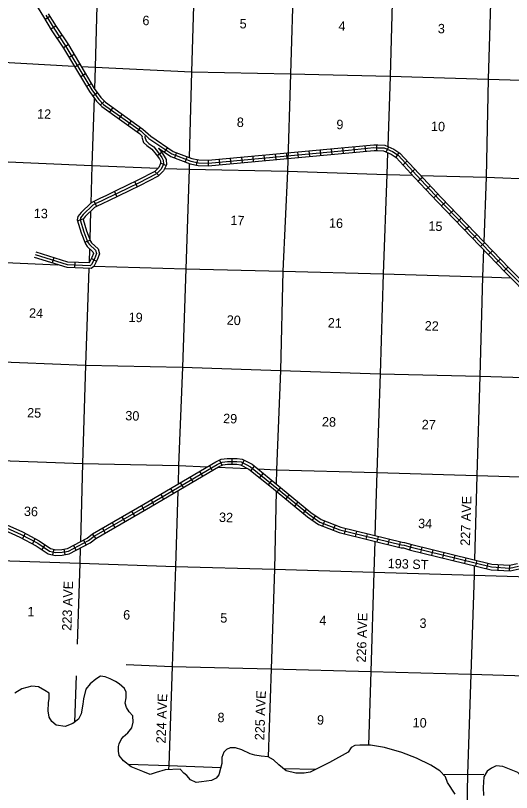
# Model space of a CAD drawing. Extents: x 751126 to 1167965, y 16172416 to 16552059.
# Drawn here: x 950223 to 976475, y 16202719 to 16243865 of the extents above; entities that cross this region are included whole.
import ezdxf

# ---------------------------------------------------------------- set-up
doc = ezdxf.new("R2010")
doc.units = 0
for name, color, linetype in [('L13', 7, 'Continuous'), ('L14', 7, 'Continuous'), ('L2', 7, 'Continuous'), ('L30', 7, 'Continuous'), ('L8', 7, 'Continuous'), ('L9', 7, 'Continuous')]:
    doc.layers.add(name, color=color, linetype=linetype)

msp = doc.modelspace()

# ---------------------------------------------------------------- linework, layer by layer
at = {"layer": 'L13'}
for p, q in [((960930, 16219942), (962516, 16219877)), ((964428, 16203995), (966101, 16203950))]:
    msp.add_line(p, q, dxfattribs=at)
for points in [[(954582, 16246354), (954432, 16241128), (954394, 16239990)], [(959697, 16246150), (959537, 16240891), (959422, 16236351)], [(964939, 16246018), (964772, 16240784), (964615, 16235624), (964380, 16230325), (964254, 16225064), (964037, 16219814), (964021, 16219064)], [(970188, 16245844), (970056, 16240651), (969925, 16236934)], [(975396, 16245688), (975239, 16240503), (975132, 16235301), (975012, 16231888)], [(891550, 16243381), (896769, 16243241), (902003, 16243101), (907268, 16242893), (912543, 16242743), (917810, 16242602), (923059, 16242428), (928182, 16242199), (933463, 16241949), (938754, 16241782), (944011, 16241591), (949227, 16241418), (953334, 16241189)], [(953694, 16241169), (954432, 16241128), (959537, 16240891), (964772, 16240784), (970056, 16240651), (975239, 16240503), (980522, 16240337), (985797, 16240170), (987375, 16240133)], [(954378, 16239510), (954257, 16235927), (954203, 16233917)], [(891411, 16238096), (896601, 16237965), (901875, 16237773), (907148, 16237540), (912349, 16237451), (917624, 16237284), (922816, 16237137), (928030, 16236905), (933279, 16236723), (938571, 16236573), (943793, 16236316), (949010, 16236159), (954257, 16235927), (957773, 16235787)], [(969914, 16236609), (969873, 16235441), (969689, 16230191), (969529, 16224897), (969345, 16219672), (969244, 16216326)], [(958116, 16235773), (959406, 16235722)], [(959414, 16236033), (959406, 16235722), (959246, 16230445), (959063, 16225245), (958855, 16220028), (958824, 16219051)], [(959406, 16235722), (964615, 16235624), (969873, 16235441), (971247, 16235405)], [(971667, 16235393), (975132, 16235301), (980397, 16235093), (985638, 16234919), (987984, 16234864)], [(954191, 16233488), (954151, 16232017)], [(907061, 16232287), (912190, 16232166), (917456, 16232000), (922690, 16231868), (927905, 16231653), (933152, 16231404), (938384, 16231205), (943631, 16230964), (948857, 16230824), (952455, 16230665)], [(954138, 16231524), (954118, 16230764)], [(974997, 16231471), (974947, 16230025), (974796, 16224765), (974645, 16219513), (974517, 16215036)], [(954108, 16230465), (953929, 16225357), (953771, 16220139), (953653, 16216000)], [(954372, 16230584), (959246, 16230445), (964380, 16230325), (969689, 16230191), (974947, 16230025), (976446, 16229975)], [(915444, 16226824), (917272, 16226757), (922511, 16226525), (927736, 16226343), (932976, 16226153), (938210, 16226021), (943450, 16225814), (948672, 16225557), (953929, 16225357), (959063, 16225245), (964254, 16225064), (969529, 16224897), (974796, 16224765), (980021, 16224608), (982815, 16224498)], [(930114, 16220962), (932783, 16220860), (937973, 16220671), (943248, 16220513), (948489, 16220331), (953771, 16220139), (958855, 16220028), (960380, 16219965)], [(963043, 16219855), (964037, 16219814), (969345, 16219672), (974645, 16219513), (979853, 16219340), (985160, 16219139), (986639, 16219085)], [(958813, 16218697), (958685, 16214685), (958509, 16209392), (958333, 16204141), (958322, 16203966)], [(964013, 16218682), (963927, 16214544), (963751, 16209268), (963592, 16204611)], [(881013, 16217412), (885339, 16217235), (890612, 16217010), (895837, 16216854), (901120, 16216695), (906336, 16216505), (911643, 16216296), (916884, 16216139), (922059, 16215976), (927374, 16215758), (932547, 16215552), (937806, 16215412), (943063, 16215237), (948312, 16215046), (953620, 16214854), (958685, 16214685), (963927, 16214544), (969186, 16214387), (974494, 16214220), (979752, 16214070), (982692, 16213959)], [(969235, 16216020), (969186, 16214387), (969035, 16209127), (968904, 16205226)], [(953643, 16215656), (953620, 16214854), (953490, 16210577)], [(974508, 16214729), (974494, 16214220), (974318, 16208977), (974149, 16203676), (974117, 16201866)], [(956087, 16209489), (958509, 16209392), (963751, 16209268), (969035, 16209127), (974318, 16208977), (979568, 16208828), (984818, 16208662), (990133, 16208436), (990989, 16208383)], [(953435, 16208900), (953342, 16206437)], [(956160, 16204223), (958333, 16204141), (961084, 16204042)], [(972849, 16203687), (974149, 16203676), (975005, 16203688)]]:
    msp.add_lwpolyline(points, dxfattribs=at)
at = {"layer": 'L2'}
for points in [[(973493, 16202631), (973094, 16203253), (972977, 16203548), (972684, 16203865), (972200, 16204171), (971450, 16204542), (970664, 16204830), (969761, 16205105), (969021, 16205225), (968445, 16205232), (968185, 16205206), (967998, 16205094), (967833, 16204856), (966849, 16204297), (966349, 16204052), (965827, 16203801), (965499, 16203737), (965068, 16203743), (964547, 16203859), (964156, 16204186), (963879, 16204452), (963600, 16204610), (963225, 16204645), (962892, 16204687), (962643, 16204761), (962206, 16204973), (961875, 16205082), (961591, 16205082), (961397, 16204995), (961251, 16204857), (961151, 16204567), (961143, 16204258), (961068, 16203984), (960984, 16203652), (960846, 16203472), (960592, 16203354), (960064, 16203284), (959779, 16203242), (959490, 16203392), (959288, 16203623), (959132, 16203744), (958946, 16203949), (958135, 16203912), (957671, 16203774), (957343, 16203675), (956955, 16203827), (956343, 16204077), (955943, 16204397), (955716, 16204679), (955664, 16204898), (955679, 16205148), (955708, 16205298), (955814, 16205520), (955918, 16205668), (956175, 16205870), (956382, 16206140), (956457, 16206447), (956425, 16206774), (956238, 16206996), (956094, 16207218), (956017, 16207454), (956075, 16207728), (956083, 16208037), (955996, 16208231), (955702, 16208473), (955514, 16208603), (955233, 16208745), (954969, 16208835), (954719, 16208884), (954472, 16208715), (954165, 16208464), (953940, 16208194), (953826, 16207679), (953793, 16207388), (953704, 16206880)], [(953704, 16206880), (953555, 16206592), (953256, 16206374), (952843, 16206218), (952377, 16206289), (952148, 16206479), (952004, 16206709), (951946, 16207045), (951975, 16207470), (952006, 16207695), (952005, 16207970), (951767, 16208119), (951430, 16208320), (951088, 16208346), (950558, 16208210), (950192, 16207969)], [(979779, 16203341), (979361, 16203352), (979041, 16203260), (978753, 16203084), (978447, 16202909), (977816, 16202733), (977683, 16202762), (977560, 16202849), (977390, 16203029), (977117, 16203446), (976808, 16203771), (976461, 16203914), (976015, 16204085), (975674, 16204128), (975411, 16204009), (975181, 16203840), (975015, 16203544), (974977, 16202979), (975003, 16202554)]]:
    msp.add_lwpolyline(points, dxfattribs=at)
at = {"layer": 'L8'}
for p, q in [((952039, 16243811), (951785, 16243655)), ((952352, 16243303), (952098, 16243147)), ((952680, 16242812), (952432, 16242646)), ((953012, 16242316), (952765, 16242150)), ((953321, 16241796), (953065, 16241644)), ((953626, 16241283), (953369, 16241131)), ((953930, 16240770), (953673, 16240618)), ((954234, 16240257), (953978, 16240105)), ((954555, 16239773), (954315, 16239596)), ((954925, 16239332), (954711, 16239125)), ((955378, 16238989), (955205, 16238746)), ((955863, 16238641), (955689, 16238399)), ((956348, 16238294), (956174, 16238051)), ((956833, 16237946), (956659, 16237704)), ((968125, 16236913), (968155, 16236616)), ((968719, 16236972), (968748, 16236675)), ((969333, 16237015), (969323, 16236716)), ((969970, 16236913), (969845, 16236642)), ((957963, 16236610), (957722, 16236435)), ((958260, 16236881), (958094, 16236633)), ((958747, 16236606), (958641, 16236327)), ((963968, 16236529), (963995, 16236232)), ((964562, 16236583), (964589, 16236286)), ((965156, 16236638), (965184, 16236341)), ((965750, 16236693), (965778, 16236396)), ((966344, 16236747), (966372, 16236450)), ((966938, 16236802), (966966, 16236505)), ((967532, 16236857), (967560, 16236560)), ((970510, 16236617), (970349, 16236365)), ((959305, 16236394), (959199, 16236115)), ((959855, 16236234), (959791, 16235942)), ((960422, 16236202), (960413, 16235904)), ((960998, 16236256), (961025, 16235959)), ((961592, 16236310), (961619, 16236013)), ((962186, 16236365), (962213, 16236068)), ((962780, 16236420), (962807, 16236123)), ((963374, 16236474), (963401, 16236177)), ((970953, 16236164), (970734, 16235962)), ((958184, 16235922), (957914, 16236049)), ((971358, 16235726), (971138, 16235524)), ((957814, 16235402), (957602, 16235611)), ((971763, 16235289), (971545, 16235086)), ((972170, 16234853), (971952, 16234650)), ((972577, 16234417), (972359, 16234213)), ((972986, 16233986), (972771, 16233779)), ((973400, 16233557), (973186, 16233350)), ((973815, 16233128), (973600, 16232920)), ((974229, 16232698), (974014, 16232491)), ((974643, 16232269), (974428, 16232062)), ((975057, 16231840), (974843, 16231632)), ((975471, 16231410), (975257, 16231203)), ((975886, 16230981), (975671, 16230774)), ((976300, 16230551), (976085, 16230344)), ((960483, 16220025), (960634, 16219767)), ((961017, 16220317), (961146, 16220048)), ((961668, 16220401), (961668, 16220103)), ((962321, 16220313), (962184, 16220048)), ((959969, 16219722), (960120, 16219465)), ((962861, 16220000), (962674, 16219768)), ((963326, 16219626), (963138, 16219393)), ((959454, 16219420), (959605, 16219163)), ((963790, 16219251), (963602, 16219019)), ((958425, 16218816), (958577, 16218559)), ((958940, 16219118), (959091, 16218861)), ((964253, 16218872), (964063, 16218642)), ((957911, 16218514), (958062, 16218257)), ((964713, 16218492), (964523, 16218262)), ((957397, 16218212), (957548, 16217955)), ((965173, 16218113), (964983, 16217883)), ((956366, 16217612), (956516, 16217354)), ((956883, 16217911), (957032, 16217653)), ((965633, 16217733), (965443, 16217503)), ((955850, 16217313), (956000, 16217055)), ((966099, 16217380), (965928, 16217135)), ((955334, 16217014), (955484, 16216755)), ((966581, 16217100), (966472, 16216822)), ((967137, 16216884), (967028, 16216606)), ((950726, 16216439), (950587, 16216175)), ((954286, 16216403), (954469, 16216167)), ((954818, 16216714), (954967, 16216456)), ((967684, 16216706), (967613, 16216416)), ((968264, 16216564), (968193, 16216274)), ((968843, 16216423), (968773, 16216133)), ((951254, 16216161), (951115, 16215897)), ((953814, 16216085), (953954, 16215821)), ((969423, 16216282), (969352, 16215992)), ((970002, 16216141), (969932, 16215851)), ((970582, 16215999), (970511, 16215710)), ((951775, 16215841), (951608, 16215594)), ((952247, 16215598), (952184, 16215306)), ((952783, 16215608), (952832, 16215313)), ((953287, 16215806), (953426, 16215542)), ((971168, 16215857), (971082, 16215572)), ((971739, 16215716), (971668, 16215426)), ((972319, 16215574), (972248, 16215284)), ((972898, 16215432), (972827, 16215142)), ((973477, 16215290), (973406, 16215000)), ((974057, 16215148), (973986, 16214858)), ((974636, 16215006), (974565, 16214716)), ((975216, 16214864), (975145, 16214574)), ((975778, 16214790), (975761, 16214492)), ((976373, 16214756), (976356, 16214458))]:
    msp.add_line(p, q, dxfattribs=at)
for points in [[(950268, 16246276), (950397, 16245932), (951694, 16243801), (952115, 16243117), (952766, 16242146), (954134, 16239839), (954512, 16239329), (954786, 16239045), (956777, 16237618), (956924, 16237482)], [(951950, 16243958), (952368, 16243280), (953020, 16242307), (954384, 16240005), (954741, 16239523), (954983, 16239273), (956967, 16237851), (957378, 16237472), (958574, 16236673), (959552, 16236301), (959926, 16236219), (960419, 16236203), (967842, 16236886), (969190, 16237020), (969399, 16237013), (969779, 16237001), (970244, 16236788), (970571, 16236579), (971568, 16235500), (972752, 16234230), (976376, 16230474), (979090, 16227712)], [(951822, 16243879), (952241, 16243199), (952893, 16242227), (954259, 16239922), (954627, 16239426), (954884, 16239159), (956872, 16237735), (957285, 16237354), (958504, 16236539), (959510, 16236157), (959907, 16236069), (960423, 16236053), (967857, 16236737), (969195, 16236870), (969395, 16236863), (969744, 16236852), (970172, 16236656), (970474, 16236463), (971458, 16235398), (972643, 16234127), (976269, 16230369), (978983, 16227608)], [(956924, 16237482), (956908, 16237420), (957001, 16237135), (957181, 16236979), (957441, 16236795), (957671, 16236502), (957841, 16236269), (957894, 16236165), (957902, 16236024), (957807, 16235822), (957597, 16235608)], [(957090, 16237519), (957064, 16237424), (957130, 16237221), (957273, 16237097), (957545, 16236905), (957791, 16236593), (957969, 16236347), (958042, 16236204), (958053, 16235994), (957932, 16235735), (957708, 16235507)], [(957791, 16236835), (957911, 16236683), (958098, 16236426), (958190, 16236244), (958205, 16235965), (958057, 16235648), (957777, 16235364)], [(957791, 16236835), (958435, 16236404), (959467, 16236013), (959888, 16235920), (960428, 16235903), (967871, 16236587), (969200, 16236719), (969390, 16236713), (969709, 16236703), (970100, 16236524), (970377, 16236347), (971348, 16235296), (972534, 16234023), (976161, 16230265), (978876, 16227503)], [(948120, 16217293), (950456, 16216243), (951321, 16215787), (951958, 16215355), (952320, 16215276), (952699, 16215290), (953068, 16215352), (954170, 16215934), (954472, 16216168), (957157, 16217724), (960966, 16219961), (961200, 16220073), (961451, 16220102), (961932, 16220103), (962129, 16220075), (962577, 16219846), (963768, 16218884), (965673, 16217312), (966256, 16216906), (967353, 16216478), (970633, 16215679), (970762, 16215667), (971123, 16215558), (975393, 16214512), (976401, 16214455), (976883, 16214564)], [(948180, 16217431), (950522, 16216378), (951399, 16215916), (952019, 16215495), (952333, 16215426), (952684, 16215440), (953019, 16215496), (954088, 16216061), (954388, 16216293), (957082, 16217854), (960896, 16220094), (961158, 16220219), (961442, 16220252), (961943, 16220253), (962175, 16220221), (962659, 16219972), (963863, 16219000), (965764, 16217432), (966327, 16217039), (967398, 16216622), (970658, 16215827), (970791, 16215815), (971163, 16215703), (975415, 16214661), (976389, 16214606), (976842, 16214708)], [(948240, 16217568), (950588, 16216513), (951476, 16216045), (952079, 16215636), (952346, 16215577), (952669, 16215590), (952971, 16215640), (954007, 16216187), (954304, 16216418), (957006, 16217984), (960825, 16220226), (961116, 16220365), (961434, 16220402), (961953, 16220403), (962221, 16220366), (962741, 16220098), (963957, 16219117), (965855, 16217551), (966398, 16217172), (967443, 16216765), (970683, 16215976), (970820, 16215963), (971202, 16215848), (975437, 16214810), (976376, 16214757), (976801, 16214853)]]:
    msp.add_lwpolyline(points, dxfattribs=at)
at = {"layer": 'L9'}
for p, q in [((956530, 16235060), (956660, 16234791)), ((955455, 16234540), (955586, 16234272)), ((954381, 16234024), (954509, 16233755)), ((953500, 16233000), (953784, 16233091)), ((953888, 16231865), (954168, 16231968)), ((952244, 16231043), (952156, 16230758)), ((953364, 16230795), (953351, 16230497)), ((954235, 16230990), (954504, 16230861))]:
    msp.add_line(p, q, dxfattribs=at)
for points in [[(957777, 16235364), (956827, 16234871), (956242, 16234588), (955695, 16234324), (955139, 16234054), (954850, 16233915), (954504, 16233751), (954410, 16233700), (953917, 16233224), (953800, 16233089), (953794, 16233062), (953987, 16232463), (954187, 16231919), (954249, 16231831), (954589, 16231514), (954661, 16231252), (954536, 16230925), (954371, 16230582), (954227, 16230460), (952947, 16230513), (951230, 16231042)], [(957656, 16235470), (956759, 16235005), (956176, 16234723), (955629, 16234459), (955073, 16234189), (954785, 16234051), (954435, 16233885), (954321, 16233822), (953808, 16233327), (953660, 16233158), (953640, 16233053), (953845, 16232414), (954053, 16231849), (954135, 16231732), (954456, 16231433), (954503, 16231260), (954398, 16230984), (954249, 16230676), (954175, 16230612), (952973, 16230662), (951275, 16231185)], [(957597, 16235608), (956692, 16235139), (956111, 16234858), (955564, 16234594), (955008, 16234324), (954721, 16234186), (954367, 16234019), (954231, 16233943), (953700, 16233431), (953521, 16233226), (953485, 16233043), (953703, 16232365), (953919, 16231779), (954021, 16231634), (954322, 16231352), (954346, 16231268), (954260, 16231043), (954128, 16230769), (954122, 16230764), (952998, 16230811), (951319, 16231329)]]:
    msp.add_lwpolyline(points, dxfattribs=at)

# ---------------------------------------------------------------- texts
at = {"layer": 'L14'}
for s, p in [('6', (956933, 16243360)), ('5', (962078, 16243189)), ('4', (967313, 16243069)), ('3', (972571, 16242928)), ('12', (951358, 16238414)), ('8', (961931, 16237970)), ('9', (967199, 16237850)), ('10', (972208, 16237754)), ('13', (951182, 16233146)), ('17', (961590, 16232775)), ('16', (966809, 16232635)), ('15', (972071, 16232473)), ('24', (950929, 16227864)), ('19', (956202, 16227643)), ('20', (961394, 16227491)), ('21', (966744, 16227347)), ('22', (971874, 16227189)), ('25', (950830, 16222586)), ('30', (956026, 16222430)), ('29', (961204, 16222282)), ('28', (966436, 16222109)), ('27', (971715, 16221959)), ('36', (950659, 16217364)), ('32', (960985, 16217049)), ('34', (971527, 16216721)), ('1', (950846, 16212055)), ('6', (955912, 16211882)), ('5', (961055, 16211719)), ('4', (966297, 16211587)), ('3', (971600, 16211441)), ('8', (960905, 16206446)), ('9', (966173, 16206314)), ('10', (971236, 16206175))]:
    msp.add_text(s, height=500, rotation=358.1353, dxfattribs=at).set_placement(p)
at = {"layer": 'L30'}
for s, rotation, p in [('227 AVE', 88, (974269, 16215776)), ('193 ST', 358, (969917, 16214604)), ('223 AVE', 88, (953178, 16211277)), ('226 AVE', 88, (968762, 16209590)), ('224 AVE', 88, (958163, 16205310)), ('225 AVE', 88, (963386, 16205473))]:
    msp.add_text(s, height=500, rotation=rotation, dxfattribs=at).set_placement(p)

doc.saveas('drawing.dxf')
